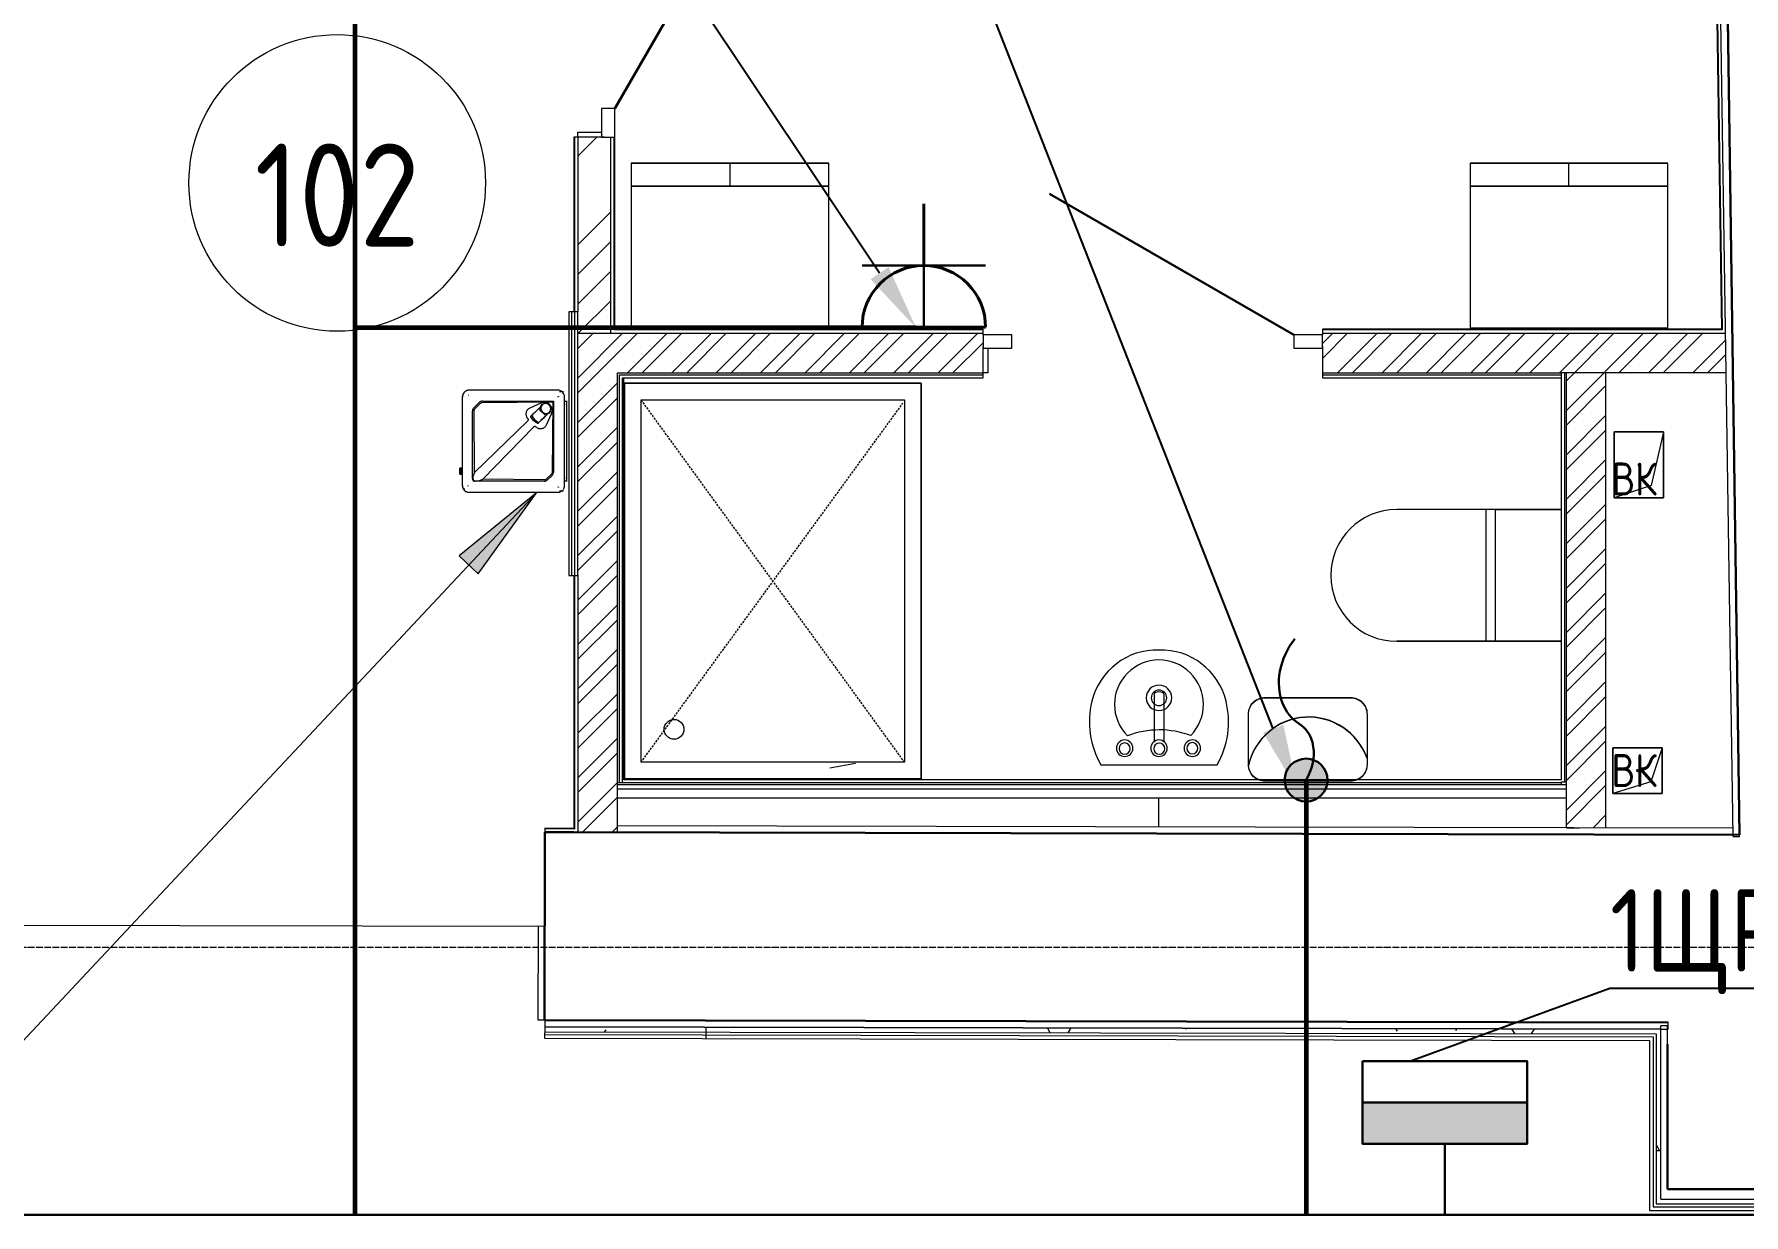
# Model space of a CAD drawing. Header units: millimetres. Extents: x -32 to 417638015, y -35 to 175284279.
# Drawn here: x 202696 to 207884, y 63901 to 67482 of the extents above; entities that cross this region are included whole.
import ezdxf
from ezdxf import colors
from ezdxf.entities.mleader import LeaderData, LeaderLine
from ezdxf.enums import TextEntityAlignment as Align
from ezdxf.math import Vec2, Vec3

# ---------------------------------------------------------------- set-up
doc = ezdxf.new("R2010")
doc.units = ezdxf.units.MM
doc.linetypes.add('ADSK_Линия сетки', pattern=[25, 20, -2.5, 0, -2.5])
doc.linetypes.add('HIDDEN', pattern=[9.525, 6.35, -3.175])
for name, color, linetype, lineweight in [('_ЭМ_гофра', 5, 'Continuous', 60), ('_ЭМ_ТХобщее_слой', 7, 'Continuous', 30), ('Аннотация', 7, 'Continuous', 18), ('Двери', 7, 'Continuous', 9), ('Обобщенные модели', 7, 'Continuous', 18), ('Оси', 253, 'Continuous', 9), ('Перекрытие', 7, 'Continuous', 18), ('Сантехника', 7, 'Continuous', 18), ('Стены внутренние', 7, 'Continuous', 18), ('Стены несущие', 7, 'Continuous', 30), ('Стены отделка', 7, 'Continuous', 30), ('Стены штриховка', 7, 'Continuous', 9), ('ТХ', 5, 'Continuous', 0), ('ШТРИХОВКА', 252, 'Continuous', 15), ('ЭМ_Лоток 1_2', 162, 'Continuous', 30), ('ЭО_щиты аварийного освещения', 1, 'Continuous', 30), ('ЭОМ_Кабель Быт. розеток', 5, 'Continuous', 30), ('ЭОМ_Кабельный вывод', 1, 'Continuous', 35), ('ЭОМ_Розетки комп', 1, 'Continuous', 30)]:
    doc.layers.add(name, color=color, linetype=linetype, lineweight=lineweight)
doc.layers.add('_ЭМ_Надписи', color=7, linetype='Continuous')
doc.layers.add('ЭОМ_Лотки рабочие', color=5, linetype='Continuous')
doc.layers.add('Линии', color=7, linetype='Continuous', lineweight=9, true_color=0x00a600)
doc.styles.add('GOST Common', font='GOST_Common.ttf', dxfattribs={"width": 0.9, "height": 350})
doc.styles.add('GOST Common_5', font='GOST_Common.ttf', dxfattribs={"width": 0.9, "height": 200})
doc.styles.add('ЭОМ', font='isocpeur.ttf', dxfattribs={"width": 0.85, "height": 250})
doc.linetypes.add('Cable in the tray', pattern='A,5,[130,ltypeshp.shx,S=1,R=0,X=0,Y=0],1.5,[130,ltypeshp.shx,S=1.5,R=90,X=0,Y=-1],1,[130,ltypeshp.shx,S=1,R=0,X=0.5,Y=0],5', length=12.5)
pattern_1 = [(0, (557.2, 188.9), (406.4, 101.6), [33.528, -271.272, 33.528, -271.272, -1625.6]), (0, (557.2, 188.9), (406.4, 101.6), [-609.6, 33.528, -576.072, 33.528, -271.272, -711.2]), (0, (557.2, 188.9), (406.4, 101.6), [-1524, 33.528, -169.672, 33.528, -474.472]), (120, (709.6, 239.7), (-291.18818, 301.15272), [33.528, -271.272, 33.528, -271.272, -1625.6]), (120, (709.6, 239.7), (-291.18818, 301.15272), [-609.6, 33.528, -576.072, 33.528, -271.272, -711.2]), (120, (709.6, 239.7), (-291.18818, 301.15272), [-1524, 33.528, -169.672, 33.528, -474.472]), (240, (760.4, 442.9), (-115.21182, -402.75272), [33.528, -271.272, 33.528, -271.272, -1625.6]), (240, (760.4, 442.9), (-115.21182, -402.75272), [-609.6, 33.528, -576.072, 33.528, -271.272, -711.2]), (240, (760.4, 442.9), (-115.21182, -402.75272), [-1524, 33.528, -169.672, 33.528, -474.472])]

# ---------------------------------------------------------------- blocks, each defined once
blk = doc.blocks.new('ТХ 1 этаж.')
at = {"layer": 'ТХ', "color": 252, "true_color": 0x939598}
for points in [[(42827, 13956.5), (42227, 13956.5), (42227, 13456.5), (42827, 13456.5)], [(45372.7, 13956.5), (44772.7, 13956.5), (44772.7, 13456.5), (45372.7, 13456.5)]]:
    blk.add_lwpolyline(points, close=True, dxfattribs=at)
for points in [[(42527, 13886.5), (42527, 13956.5)], [(45072.7, 13886.5), (45072.7, 13956.5)], [(42827, 13886.5), (42227, 13886.5)], [(45372.7, 13886.5), (44772.7, 13886.5)]]:
    blk.add_lwpolyline(points, dxfattribs=at)
blk.add_lwpolyline([(44150.2, 12335.6), (44410, 12335.6, -0.414214), (44460, 12285.6), (44460, 12132.7, -0.414214), (44410, 12082.7), (44150.2, 12082.7, -0.414214), (44100.2, 12132.7), (44100.2, 12285.6, -0.414214)], format="xyb", close=True, dxfattribs=at)
blk.add_arc((44283.2, 12088.9), 187.6, 19.6167, 167.3478, dxfattribs=at)
blk = doc.blocks.new('1 этаж')
at = {"layer": 'Аннотация', "lineweight": 9}
blk.add_hatch(color=8, dxfattribs=at).paths.add_polyline_path([(35082.621, 14512.309), (34848.636, 14320.447), (34906.266, 14266.425)])
at = {"layer": 'Стены внутренние'}
h = blk.add_hatch(dxfattribs=at)
h.set_pattern_fill('ANSI34', color=8, scale=20, style=0)
h.set_pattern_definition([(45, (-31496.66, 188.9), (-269.4077, 269.4077), []), (45, (-31406.86, 188.9), (-269.4077, 269.4077), []), (45, (-31317.06, 188.9), (-269.4077, 269.4077), []), (45, (-31227.26, 188.9), (-269.4077, 269.4077), [])])
h.paths.add_polyline_path([(35308.523, 17592.84), (35208.523, 17592.84), (35208.523, 16620.839), (35308.523, 16620.839)])
h.paths.add_polyline_path([(35308.523, 15590.839), (35280.523, 15590.839), (35208.523, 15590.839), (35208.523, 14995.882), (35308.523, 14995.882)])
at = {"layer": 'Стены внутренние', "lineweight": 9}
h = blk.add_hatch(dxfattribs=at)
h.set_pattern_fill('FP_12', color=8, style=0, pattern_type=2)
h.set_pattern_definition(pattern_1)
h.paths.add_polyline_path([(35597.191, 12876.211), (35597.191, 12891.211), (35107.725, 12891.211), (35108.21, 12877.206), (35597.172, 12876.211)])
h.paths.add_polyline_path([(33408.207, 12880.664), (33407.254, 12895.666), (30907.218, 12900.751), (30907.218, 12885.751), (33407.254, 12880.666)])
h = blk.add_hatch(dxfattribs=at)
h.set_pattern_fill('FP_12', color=8, style=0, pattern_type=2)
h.set_pattern_definition(pattern_1)
h.paths.add_polyline_path([(38495.558, 12870.315), (38495.558, 12885.315), (35597.221, 12891.211), (35597.221, 12876.211), (38480.558, 12870.346)])
h = blk.add_hatch(dxfattribs=at)
h.set_pattern_fill('FP_12', color=8, style=0, pattern_type=2)
h.set_pattern_definition(pattern_1)
h.paths.add_polyline_path([(38495.558, 12354.558), (38495.558, 12870.315), (38480.558, 12870.315), (38480.558, 12354.558)])
h = blk.add_hatch(dxfattribs=at)
h.set_pattern_fill('FP_12', color=8, style=0, pattern_type=2)
h.set_pattern_definition(pattern_1)
h.paths.add_polyline_path([(41849.123, 12354.558), (42046.286, 12354.558), (42046.286, 12369.558), (40621.766, 12369.558), (40621.766, 12354.558), (41321.33, 12354.558)])
h.paths.add_polyline_path([(38525.834, 12354.558), (39591.766, 12354.558), (39591.766, 12369.558), (38495.558, 12369.558), (38495.558, 12354.558), (38523.411, 12354.558)])
at = {"layer": 'Стены штриховка'}
h = blk.add_hatch(dxfattribs=at)
h.set_pattern_fill('ANSI32', color=8, scale=10)
h.set_pattern_definition([(45, (-31496.66, 188.9), (-67.35192, 67.35192), []), (45, (-31451.76, 188.9), (-67.35192, 67.35192), [])])
h.paths.add_polyline_path([(36438.096, 14995.882), (35208.523, 14995.882), (35208.523, 14260.839), (35208.523, 13482.003), (35328.523, 13481.759), (35328.523, 14875.882), (36438.096, 14875.882)])
h.paths.add_polyline_path([(38691.688, 14995.882), (37468.096, 14995.882), (37468.096, 14950.882), (37468.096, 14875.882), (38193.586, 14875.882), (38693.466, 14875.882)])
h.paths.add_polyline_path([(38328.586, 14875.882), (38208.586, 14875.882), (38208.586, 13495.9), (38328.586, 13495.656)])
at = {"layer": 'Аннотация', "color": 8, "lineweight": 9}
for p, q in [((35082.621, 14512.309), (33129.796, 12429.063)), ((35082.621, 14512.309), (34848.636, 14320.447)), ((34906.266, 14266.425), (35082.621, 14512.309)), ((34848.636, 14320.447), (34906.266, 14266.425)), ((35972.916, 13677.562), (36050.712, 13691.257))]:
    blk.add_line(p, q, dxfattribs=at)
at = {"layer": 'Двери', "color": 8, "lineweight": 30}
for p, q in [((35320.523, 15677.839), (35748.523, 16419.157)), ((37381.096, 14990.882), (36639.778, 15418.882))]:
    blk.add_line(p, q, dxfattribs=at)
at = {"layer": 'Двери', "color": 8}
for p, q in [((35320.523, 15677.839), (35280.523, 15677.839)), ((35280.523, 15677.839), (35280.523, 15590.839)), ((35320.523, 15590.839), (35320.523, 15677.839)), ((35280.523, 15590.839), (35320.523, 15590.839)), ((36438.096, 14990.882), (36438.096, 14950.882)), ((36525.096, 14990.882), (36438.096, 14990.882)), ((36438.096, 14950.882), (36525.096, 14950.882)), ((36525.096, 14950.882), (36525.096, 14990.882)), ((37381.096, 14990.882), (37381.096, 14950.882)), ((37468.096, 14990.882), (37381.096, 14990.882)), ((37381.096, 14950.882), (37468.096, 14950.882)), ((37468.096, 14950.882), (37468.096, 14990.882))]:
    blk.add_line(p, q, dxfattribs=at)
at = {"layer": 'Линии', "color": 8}
blk.add_circle((34478.089, 15451.998), 450, dxfattribs=at)
at = {"layer": 'Обобщенные модели', "color": 8}
for p, q in [((38353.586, 14496.658), (38353.586, 14696.658)), ((38353.586, 14696.658), (38503.586, 14696.658)), ((38503.586, 14696.658), (38353.586, 14696.658)), ((38353.586, 14696.658), (38353.586, 14496.658)), ((38503.586, 14696.658), (38466.086, 14534.158)), ((38503.586, 14696.658), (38503.586, 14496.658)), ((38503.586, 14496.658), (38503.586, 14696.658)), ((38466.086, 14534.158), (38353.586, 14496.658)), ((38503.586, 14496.658), (38353.586, 14496.658)), ((38353.586, 14496.658), (38503.586, 14496.658)), ((38349.066, 13599.971), (38349.066, 13738.551)), ((38349.066, 13738.551), (38499.066, 13738.551)), ((38499.066, 13738.551), (38349.066, 13738.551)), ((38349.066, 13738.551), (38349.066, 13599.971)), ((38499.066, 13738.551), (38464.421, 13634.616)), ((38499.066, 13738.551), (38499.066, 13599.971)), ((38499.066, 13599.971), (38499.066, 13738.551)), ((38464.421, 13634.616), (38349.066, 13599.971)), ((38499.066, 13599.971), (38349.066, 13599.971)), ((38349.066, 13599.971), (38499.066, 13599.971))]:
    blk.add_line(p, q, dxfattribs=at)
for centre, start, end in [((38428.586, 14596.658), 0, 180), ((38428.586, 14596.658), 120, 180), ((38428.586, 14596.658), 180, 0), ((38428.586, 14596.658), 240, 345), ((38428.586, 14596.658), 15, 90), ((38424.066, 13669.261), 0, 180), ((38424.066, 13669.261), 120, 180), ((38424.066, 13669.261), 180, 0), ((38424.066, 13669.261), 240, 345), ((38424.066, 13669.261), 15, 90)]:
    blk.add_arc(centre, 2.5, start, end, dxfattribs=at)
at = {"layer": 'Оси', "color": 8, "linetype": 'ADSK_Линия сетки'}
blk.add_line((-9557.528, 13133.902), (56672.201, 13133.902), dxfattribs=at)
at = {"layer": 'Перекрытие', "color": 8}
for p, q in [((35208.523, 15590.839), (35208.523, 15605.839)), ((35208.523, 15605.839), (35280.523, 15605.839)), ((36453.096, 14950.882), (36453.096, 14875.882)), ((35346.523, 14860.171), (35346.523, 13641.375)), ((36453.096, 14875.882), (36438.096, 14875.882)), ((36972.078, 13498.415), (36972.078, 13586.375)), ((33408.834, 13200.663), (35107.83, 13197.207)), ((35088.25, 12912.206), (35088.83, 13197.205)), ((35107.25, 12912.167), (35088.25, 12912.206))]:
    blk.add_line(p, q, dxfattribs=at)
at = {"layer": 'Сантехника', "color": 8}
for p, q in [((36250.238, 14844.375), (35350.238, 14844.375)), ((35350.238, 14844.375), (35350.238, 13644.375)), ((35350.238, 14844.375), (36250.238, 14844.375)), ((35350.238, 13644.375), (35350.238, 14844.375)), ((36250.238, 13644.375), (36250.238, 14844.375)), ((36250.238, 14844.375), (36250.238, 13644.375)), ((34857.744, 14802.382), (34857.744, 14534.382)), ((34876.129, 14808.114), (34877.303, 14808.114)), ((35146.723, 14823.382), (34878.744, 14823.382)), ((34918.703, 14790.007), (35134.098, 14790.007)), ((34918.884, 14785.863), (35132.293, 14788.12)), ((35132.293, 14788.12), (35130.48, 14574.595)), ((35132.293, 14788.12), (35134.098, 14790.007)), ((35134.098, 14790.007), (35134.098, 14574.595)), ((35146.974, 14823.382), (35146.723, 14823.382)), ((35149.974, 14805.107), (35149.974, 14803.015)), ((35164.335, 14818.376), (35152.474, 14818.376)), ((35175.198, 14788.382), (35167.682, 14788.382)), ((35175.985, 14789.382), (35167.685, 14789.382)), ((35167.973, 14534.382), (35167.973, 14802.382)), ((35175.198, 14548.382), (35175.198, 14788.382)), ((35400.238, 14794.375), (36200.238, 14794.375)), ((35400.238, 13694.375), (35400.238, 14794.375)), ((36200.238, 14794.375), (36200.238, 13694.375)), ((34888.492, 14555.007), (34888.492, 14759.794)), ((34892.592, 14769.693), (34908.804, 14785.907)), ((34895.023, 14573.883), (34893.336, 14759.794)), ((34896.012, 14766.473), (34911.989, 14782.907)), ((35095.899, 14783.976), (35062.505, 14768.997)), ((35068.883, 14747.758), (35065.961, 14744.789)), ((35066.066, 14744.885), (35069.143, 14747.502)), ((35078.417, 14756.347), (35086.512, 14764.286)), ((35088.065, 14765.821), (35096.987, 14774.692)), ((35093.427, 14762.357), (35096.919, 14778.158)), ((35105.719, 14749.98), (35093.725, 14761.414)), ((35098.007, 14779.309), (35094.515, 14763.508)), ((35094.813, 14762.565), (35106.807, 14751.131)), ((35098.236, 14779.743), (35097.148, 14778.592)), ((35097.257, 14732.706), (35102.725, 14738.071)), ((35114.205, 14784.21), (35098.665, 14779.999)), ((35098.854, 14734.028), (35106.697, 14741.347)), ((35102.53, 14737.726), (35099.075, 14734.242)), ((35107.724, 14743.073), (35099.629, 14735.133)), ((35122.238, 14753.945), (35106.675, 14749.727)), ((35114.016, 14748.658), (35106.946, 14741.587)), ((35107.504, 14742.39), (35113.156, 14748.042)), ((35113.12, 14747.997), (35107.558, 14742.435)), ((35107.763, 14750.878), (35123.326, 14755.095)), ((35117.02, 14752.307), (35109.276, 14744.608)), ((35113.122, 14718.331), (35128.11, 14751.731)), ((35114.274, 14748.926), (35122.242, 14757.51)), ((35127.163, 14772.515), (35115.161, 14783.957)), ((35122.657, 14754.194), (35123.745, 14755.345)), ((35123.969, 14755.769), (35127.461, 14771.572)), ((35167.839, 14558.382), (35167.839, 14778.382)), ((35056.251, 14730.327), (34895.023, 14573.883)), ((34919.992, 14552.937), (35074.315, 14712.26)), ((35087.977, 14722.841), (35090.898, 14725.81)), ((35090.752, 14725.976), (35088.04, 14722.909)), ((34875.996, 14532.378), (34875.996, 14534.002)), ((34889.742, 14556.138), (34888.356, 14554.751)), ((34888.543, 14554.884), (34889.742, 14556.083)), ((34889.742, 14558.632), (34889.742, 14555.007)), ((34895.023, 14573.883), (34890.155, 14561.717)), ((35106.262, 14546.757), (34896.741, 14546.757)), ((34896.794, 14547.955), (34904.725, 14547.955)), ((34907.827, 14548.351), (34919.992, 14552.937)), ((35106.448, 14551), (34919.992, 14552.937)), ((35127.425, 14567.438), (35113.411, 14553.789)), ((35129.998, 14564.696), (35116.16, 14550.858)), ((35147.679, 14528.65), (35148.856, 14528.65)), ((35149.974, 14529.967), (35149.974, 14528.65)), ((35167.721, 14548.382), (35175.198, 14548.382)), ((35175.985, 14547.382), (35167.721, 14547.382)), ((34878.744, 14513.382), (35146.723, 14513.382)), ((35146.723, 14513.382), (35146.974, 14513.382)), ((35152.474, 14518.388), (35164.335, 14518.388)), ((38193.586, 14461.375), (37693.586, 14461.375)), ((37993.586, 14461.375), (37693.586, 14461.375)), ((37963.586, 14461.375), (37963.586, 14061.375)), ((37993.586, 14061.375), (37993.586, 14461.375)), ((37993.586, 14461.375), (38193.586, 14461.375)), ((37693.586, 14061.375), (38193.586, 14061.375)), ((37993.586, 14061.375), (37693.586, 14061.375)), ((38193.586, 14061.375), (37993.586, 14061.375)), ((36957.078, 13901.266), (36957.078, 13757.063)), ((36987.078, 13901.266), (36987.078, 13757.063)), ((36200.238, 13694.375), (35400.238, 13694.375)), ((36795.546, 13686.375), (37148.61, 13686.375)), ((36795.546, 13686.375), (37148.61, 13686.375)), ((35350.238, 13644.375), (36250.238, 13644.375)), ((36250.238, 13644.375), (35350.238, 13644.375))]:
    blk.add_line(p, q, dxfattribs=at)
at = {"layer": 'Сантехника', "color": 8, "linetype": 'HIDDEN', "lineweight": 9}
for p, q in [((36200.238, 13694.375), (35400.238, 14794.375)), ((35400.238, 13694.375), (36194.893, 14783.63))]:
    blk.add_line(p, q, dxfattribs=at)
at = {"layer": 'Сантехника', "color": 8, "lineweight": 9}
for p, q in [((34850.852, 14587.012), (34850.253, 14587.611)), ((34851.447, 14587.611), (34850.849, 14587.012)), ((34852.049, 14587.012), (34851.451, 14587.611)), ((34852.645, 14587.611), (34852.046, 14587.012)), ((34853.246, 14587.012), (34852.648, 14587.611)), ((34853.842, 14587.611), (34853.243, 14587.012)), ((34854.443, 14587.012), (34853.845, 14587.611)), ((34855.039, 14587.611), (34854.44, 14587.012)), ((34855.64, 14587.012), (34855.042, 14587.611)), ((34856.236, 14587.611), (34855.637, 14587.012)), ((34856.837, 14587.012), (34856.239, 14587.611)), ((34857.433, 14587.611), (34856.834, 14587.012)), ((34858.034, 14587.012), (34857.436, 14587.611)), ((34850.253, 14568.15), (34850.852, 14568.748)), ((34850.849, 14568.748), (34851.447, 14568.15)), ((34851.451, 14568.15), (34852.049, 14568.748)), ((34852.046, 14568.748), (34852.645, 14568.15)), ((34852.648, 14568.15), (34853.246, 14568.748)), ((34853.243, 14568.748), (34853.842, 14568.15)), ((34853.845, 14568.15), (34854.443, 14568.748)), ((34854.44, 14568.748), (34855.039, 14568.15)), ((34855.042, 14568.15), (34855.64, 14568.748)), ((34855.637, 14568.748), (34856.236, 14568.15)), ((34856.239, 14568.15), (34856.837, 14568.748)), ((34856.834, 14568.748), (34857.433, 14568.15)), ((34857.436, 14568.15), (34858.034, 14568.748))]:
    blk.add_line(p, q, dxfattribs=at)
at = {"layer": 'Сантехника', "color": 8, "flags": 128}
for points in [[(34878.744, 14823.382), (34877.904, 14823.365), (34877.066, 14823.315), (34876.23, 14823.231), (34875.398, 14823.114), (34874.572, 14822.963), (34873.752, 14822.78), (34872.94, 14822.564), (34872.138, 14822.316), (34871.346, 14822.036), (34870.566, 14821.724), (34869.799, 14821.382), (34869.046, 14821.009), (34868.309, 14820.606), (34867.589, 14820.174), (34866.886, 14819.714), (34866.203, 14819.226), (34865.539, 14818.711), (34864.897, 14818.169), (34864.276, 14817.603), (34863.679, 14817.012), (34863.106, 14816.398), (34862.558, 14815.762), (34862.036, 14815.104), (34861.541, 14814.425), (34861.073, 14813.728), (34860.633, 14813.012), (34860.223, 14812.279), (34859.842, 14811.531), (34859.491, 14810.768), (34859.171, 14809.991), (34858.883, 14809.202), (34858.626, 14808.403), (34858.401, 14807.593), (34858.209, 14806.776), (34858.05, 14805.951), (34857.924, 14805.121), (34857.831, 14804.286), (34857.771, 14803.448), (34857.745, 14802.609), (34857.744, 14802.382)], [(34898.822, 14823.072), (34898.817, 14823.135), (34898.815, 14823.177), (34898.814, 14823.207), (34898.813, 14823.23), (34898.812, 14823.249), (34898.812, 14823.263), (34898.811, 14823.275), (34898.811, 14823.285), (34898.811, 14823.294), (34898.811, 14823.302), (34898.81, 14823.309), (34898.81, 14823.315), (34898.81, 14823.32), (34898.81, 14823.325), (34898.81, 14823.329), (34898.81, 14823.333), (34898.81, 14823.337), (34898.81, 14823.34), (34898.81, 14823.344), (34898.81, 14823.347), (34898.81, 14823.35), (34898.81, 14823.353), (34898.81, 14823.355), (34898.81, 14823.358), (34898.81, 14823.36), (34898.81, 14823.362)], [(35126.78, 14823.072), (35126.785, 14823.135), (35126.787, 14823.177), (35126.789, 14823.207), (35126.79, 14823.23), (35126.79, 14823.249), (35126.791, 14823.263), (35126.791, 14823.275), (35126.791, 14823.285), (35126.791, 14823.294), (35126.792, 14823.302), (35126.792, 14823.309), (35126.792, 14823.315), (35126.792, 14823.32), (35126.792, 14823.325), (35126.792, 14823.329), (35126.792, 14823.333), (35126.792, 14823.337), (35126.792, 14823.34), (35126.792, 14823.344), (35126.792, 14823.347), (35126.792, 14823.35), (35126.792, 14823.353), (35126.792, 14823.355), (35126.792, 14823.358), (35126.792, 14823.36), (35126.792, 14823.362)], [(35065.869, 14742.306), (35065.63, 14742.91), (35065.528, 14743.501), (35065.57, 14744.047), (35065.753, 14744.517), (35066.066, 14744.885)], [(35085.435, 14722.738), (35079.529, 14726.389), (35074.127, 14731.026), (35069.498, 14736.421), (35065.869, 14742.306)], [(35088.04, 14722.909), (35087.666, 14722.602), (35087.19, 14722.426), (35086.638, 14722.39), (35086.042, 14722.496), (35085.435, 14722.738)], [(34857.744, 14534.382), (34857.761, 14533.542), (34857.811, 14532.704), (34857.895, 14531.868), (34858.012, 14531.037), (34858.163, 14530.21), (34858.346, 14529.391), (34858.562, 14528.579), (34858.81, 14527.777), (34859.09, 14526.985), (34859.402, 14526.205), (34859.744, 14525.438), (34860.117, 14524.685), (34860.52, 14523.948), (34860.952, 14523.228), (34861.412, 14522.525), (34861.9, 14521.842), (34862.415, 14521.178), (34862.956, 14520.536), (34863.522, 14519.915), (34864.113, 14519.318), (34864.727, 14518.745), (34865.363, 14518.197), (34866.021, 14517.675), (34866.7, 14517.179), (34867.397, 14516.712), (34868.113, 14516.272), (34868.846, 14515.861), (34869.594, 14515.48), (34870.358, 14515.129), (34871.134, 14514.809), (34871.923, 14514.521), (34872.723, 14514.264), (34873.532, 14514.039), (34874.35, 14513.847), (34875.175, 14513.688), (34876.005, 14513.561), (34876.84, 14513.469), (34877.678, 14513.409), (34878.517, 14513.383), (34878.744, 14513.382)], [(34890.155, 14561.717), (34890.041, 14561.367), (34889.94, 14560.922), (34889.856, 14560.403), (34889.794, 14559.831), (34889.755, 14559.232), (34889.742, 14558.632)], [(34904.725, 14547.955), (34905.326, 14547.967), (34905.926, 14548.004), (34906.501, 14548.064), (34907.023, 14548.144), (34907.472, 14548.241), (34907.827, 14548.351)], [(34898.822, 14513.692), (34898.817, 14513.629), (34898.815, 14513.587), (34898.814, 14513.557), (34898.813, 14513.534), (34898.812, 14513.515), (34898.812, 14513.501), (34898.811, 14513.489), (34898.811, 14513.479), (34898.811, 14513.47), (34898.811, 14513.462), (34898.81, 14513.455), (34898.81, 14513.449), (34898.81, 14513.444), (34898.81, 14513.439), (34898.81, 14513.435), (34898.81, 14513.431), (34898.81, 14513.427), (34898.81, 14513.424), (34898.81, 14513.42), (34898.81, 14513.417), (34898.81, 14513.414), (34898.81, 14513.412), (34898.81, 14513.409), (34898.81, 14513.406), (34898.81, 14513.404), (34898.81, 14513.402)], [(35126.78, 14513.692), (35126.785, 14513.629), (35126.787, 14513.587), (35126.789, 14513.557), (35126.79, 14513.534), (35126.79, 14513.515), (35126.791, 14513.501), (35126.791, 14513.489), (35126.791, 14513.479), (35126.791, 14513.47), (35126.792, 14513.462), (35126.792, 14513.455), (35126.792, 14513.449), (35126.792, 14513.444), (35126.792, 14513.439), (35126.792, 14513.435), (35126.792, 14513.431), (35126.792, 14513.427), (35126.792, 14513.424), (35126.792, 14513.42), (35126.792, 14513.417), (35126.792, 14513.414), (35126.792, 14513.412), (35126.792, 14513.409), (35126.792, 14513.406), (35126.792, 14513.404), (35126.792, 14513.402)]]:
    blk.add_lwpolyline(points, dxfattribs=at)
at = {"layer": 'Сантехника', "color": 8}
blk.add_circle((35500.238, 13794.375), 30, dxfattribs=at)
for centre, radius, start, end in [((37693.586, 14261.375), 200, 90, 270), ((37693.586, 14261.375), 200, 90, 270), ((36966.198, 13831.499), 203.526, 88.34422, 166.364945), ((36966.198, 13831.499), 203.526, 88.34422, 166.364945), ((36977.959, 13831.499), 203.526, 13.635055, 91.65578), ((36977.959, 13831.499), 203.526, 13.635055, 91.65578), ((36972.078, 13869.943), 135, 315.462912, 225.055606), ((36972.078, 13889.943), 38.576, 0, 180), ((36972.078, 13889.943), 23.492, 0, 180), ((37025.402, 13817.137), 264.447, 166.364945, 209.635055), ((37025.402, 13817.137), 264.447, 166.364945, 209.635055), ((36972.078, 13889.943), 38.576, 180, 0), ((36972.078, 13889.943), 23.492, 180, 0), ((36918.755, 13817.137), 264.447, 330.364945, 13.635055), ((36918.755, 13817.137), 264.447, 330.364945, 13.635055), ((36867.763, 13737.063), 25, 0, 180), ((36867.763, 13736.046), 17.002, 0, 180), ((36973.634, 13526.052), 266.583, 69.19864, 111.319878), ((36972.078, 13737.063), 25, 0, 180), ((36972.842, 13735.619), 16.806, 90, 270), ((36972.842, 13735.619), 16.806, 270, 90), ((37073.344, 13737.063), 25, 0, 180), ((37073.344, 13737.063), 17.003, 0, 180), ((36867.763, 13737.063), 25, 180, 0), ((36867.763, 13736.046), 17.002, 180, 0), ((36972.078, 13737.063), 25, 180, 0), ((37073.344, 13737.063), 25, 180, 0), ((37073.344, 13737.063), 17.003, 180, 0)]:
    blk.add_arc(centre, radius, start, end, dxfattribs=at)
for centre, major_axis, ratio, start_param, end_param in [((34878.995, 14802.382), (0, 21), 0.99992106, 0.89445325, 1.57079633), ((34878.995, 14802.382), (0, 21), 0.99992106, 0.43612096, 0.75476705), ((34878.995, 14802.382), (0, 21), 0.99992106, 0.24045565, 0.37972635), ((34878.995, 14802.382), (0, 21), 0.99992106, 0.01286092, 0.13220912), ((34918.703, 14776.007), (0, 14), 0.99992106, 0, 0.78539816), ((35146.974, 14802.382), (0, 21), 0.99992106, 5.5946159, 6.28318531), ((35146.849, 14802.382), (0, 1), 0.99992106, 4.97418837, 5.49778714), ((35146.974, 14802.382), (0, 1), 0.99992106, 4.71238898, 5.49778714), ((35146.974, 14802.382), (0, 21), 0.99992106, 4.71238898, 5.57487035), ((35152.474, 14805.376), (0, 13), 0.99992106, 5.343263, 5.45887016), ((34902.491, 14759.794), (0, 14), 0.99992106, 0.78539816, 1.57079633), ((35071.021, 14745.654), (-2.138, 2.104), 0.67568024, 6.21366107, 7.39652242), ((35092.567, 14749.216), (-22.893, 22.525), 0.67568024, 1.11333711, 2.00415148), ((34847.533, 14987.249), (-232.766, 229.024), 0.67568024, 3.07206841, 3.12954062), ((35089.098, 14766.913), (3.536, 3.535), 0.00888448, 3.88351589, 4.40711466), ((35094.383, 14762.104), (-0.727, 0.687), 0.9537269, 0.51912632, 1.56632388), ((35110.981, 14767.524), (-11.193, 10.58), 0.9537269, 4.68283616, 7.82442881), ((35095.471, 14763.255), (-0.727, 0.687), 0.9537269, 0.51912632, 1.56632388), ((35098.963, 14779.056), (-0.727, 0.687), 0.9537269, 5.75511408, 6.80231163), ((35110.981, 14767.524), (-11.193, 10.58), 0.9537269, 1.5412435, 4.68283616), ((35101.564, 14736.795), (2.203, 2.203), 0.00888448, 5.15760624, 6.28318531), ((35099.875, 14748.658), (0, 10), 0.99992106, 3.66519143, 3.92699082), ((35106.377, 14750.67), (-0.727, 0.687), 0.9537269, 1.56632388, 2.61352143), ((35110.333, 14745.216), (3.536, 3.535), 0.00888448, 2.36507944, 3.14159265), ((35110.333, 14745.216), (3.536, 3.535), 0.00888448, 3.1504776, 3.67407638), ((35107.465, 14751.821), (-0.727, 0.687), 0.9537269, 1.56632388, 2.61352143), ((35110.333, 14745.216), (2.832, 2.832), 0.00888448, 2.58460091, 3.08706072), ((35110.309, 14745.7), (3.536, 3.535), 0.00888448, 3.88351589, 4.40711466), ((35110.333, 14745.216), (2.832, 2.832), 0.00888448, 2.08214109, 2.333371), ((35110.333, 14745.216), (3.536, 3.535), 0.00888448, 0.00888495, 1.84148066), ((35110.333, 14745.216), (2.832, 2.832), 0.00888448, 0.07230183, 1.83091118), ((35110.333, 14745.216), (3.536, 3.535), 0.00888448, 5.76847148, 6.28318531), ((35106.946, 14755.729), (0, 10), 0.99992106, 3.92699082, 4.1887902), ((35114.503, 14783.267), (-0.727, 0.687), 0.9537269, 4.70791653, 5.75511408), ((35123.035, 14756.016), (-0.71, 0.671), 0.9537269, 2.61352143, 3.66071898), ((35126.505, 14771.825), (-0.727, 0.687), 0.9537269, 3.66071898, 4.70791653), ((35167.789, 14778.382), (0, 4), 0.01256455, 0, 1.57079633), ((35167.789, 14778.382), (0, 4), 0.01256455, 4.71238898, 6.28318531), ((35088.76, 14727.914), (-2.138, 2.104), 0.67568024, 2.00415148, 3.18701283), ((35330.513, 14504.231), (-232.766, 229.024), 0.67568024, 6.27113328, 6.32860549), ((34878.995, 14534.382), (0, 21), 0.99992106, 1.57079633, 1.64331147), ((34878.995, 14534.382), (0, 21), 0.99992106, 1.81403268, 1.9771973), ((34896.741, 14555.007), (0, 8.25), 0.99992106, 1.57079633, 3.14159265), ((34896.794, 14555.007), (0, 7.052), 0.99992106, 1.57079633, 3.14159265), ((35106.262, 14560.757), (0, 14), 0.99992106, 3.14159265, 3.92699082), ((35120.099, 14574.595), (0, 14), 0.99992106, 3.92699082, 4.71238898), ((35146.849, 14534.382), (0, 1), 0.99992106, 4.1887902, 4.45058959), ((35146.974, 14534.382), (0, 21), 0.99992106, 4.05037718, 4.71238898), ((35167.789, 14558.382), (0, 4), 0.01256455, 1.57079633, 3.14159265), ((35167.789, 14558.382), (0, 4), 0.01256455, 3.14159265, 4.71238898), ((34878.995, 14534.382), (0, 21), 0.99992106, 2.01346604, 2.30380302), ((34873.496, 14531.388), (0, 13), 0.99992106, 2.0943951, 2.29194157), ((34878.995, 14534.382), (0, 21), 0.99992106, 2.443548, 3.12873174), ((35146.974, 14534.382), (0, 21), 0.99992106, 3.14159265, 3.27526551), ((35146.974, 14534.382), (0, 21), 0.99992106, 3.33810126, 3.50811736), ((35146.974, 14534.382), (0, 21), 0.99992106, 3.52351414, 3.98354086), ((36972.078, 13901.266), (15, 0), 0.42852507, 0, 3.14159265)]:
    blk.add_ellipse(centre, major_axis=major_axis, ratio=ratio, start_param=start_param, end_param=end_param, dxfattribs=at)
at = {"layer": 'Сантехника', "color": 8, "lineweight": 9}
for centre, major_axis, start_param, end_param in [((34850.252, 14577.88), (0, 9.731), 5.51947765, 7.85398163), ((34850.252, 14577.88), (0, 7.5), 4.71238898, 7.85398163), ((34850.85, 14577.88), (0, 9.133), 5.57237754, 7.85398163), ((34851.449, 14577.88), (0, 9.731), 5.51947765, 7.85398163), ((34852.048, 14577.88), (0, 9.133), 5.57237754, 7.85398163), ((34852.646, 14577.88), (0, 9.731), 5.51947765, 7.85398163), ((34853.245, 14577.88), (0, 9.133), 5.57237754, 7.85398163), ((34853.843, 14577.88), (0, 9.731), 5.51947765, 7.85398163), ((34854.442, 14577.88), (0, 9.133), 5.57237754, 7.85398163), ((34855.04, 14577.88), (0, 9.731), 5.51947765, 7.85398163), ((34855.639, 14577.88), (0, 9.133), 5.57237754, 7.85398163), ((34856.237, 14577.88), (0, 9.731), 5.51947765, 7.85398163), ((34856.836, 14577.88), (0, 9.133), 5.57237754, 7.85398163), ((34857.434, 14577.88), (0, 9.731), 5.51947765, 7.85398163), ((34850.252, 14577.88), (0, 9.731), 1.57079633, 3.90530031), ((34850.252, 14577.88), (0, 7.5), 1.57079633, 4.71238898), ((34850.85, 14577.88), (0, 9.133), 1.57079633, 3.85240043), ((34851.449, 14577.88), (0, 9.731), 1.57079633, 3.90530031), ((34852.048, 14577.88), (0, 9.133), 1.57079633, 3.85240043), ((34852.646, 14577.88), (0, 9.731), 1.57079633, 3.90530031), ((34853.245, 14577.88), (0, 9.133), 1.57079633, 3.85240043), ((34853.843, 14577.88), (0, 9.731), 1.57079633, 3.90530031), ((34854.442, 14577.88), (0, 9.133), 1.57079633, 3.85240043), ((34855.04, 14577.88), (0, 9.731), 1.57079633, 3.90530031), ((34855.639, 14577.88), (0, 9.133), 1.57079633, 3.85240043), ((34856.237, 14577.88), (0, 9.731), 1.57079633, 3.90530031), ((34856.836, 14577.88), (0, 9.133), 1.57079633, 3.85240043), ((34857.434, 14577.88), (0, 9.731), 1.57079633, 3.90530031)]:
    blk.add_ellipse(centre, major_axis=major_axis, ratio=0.01256455, start_param=start_param, end_param=end_param, dxfattribs=at)
at = {"layer": 'Сантехника', "color": 8}
for points in [[(34893.336, 14759.794), (34893.332, 14760.633), (34893.525, 14762.248), (34894.456, 14764.57), (34895.43, 14765.87), (34896.012, 14766.473)], [(34911.989, 14782.907), (34912.602, 14783.531), (34913.93, 14784.583), (34916.329, 14785.613), (34918.009, 14785.85), (34918.884, 14785.863)], [(35062.505, 14768.997), (35061.029, 14768.329), (35058.319, 14766.702), (35054.892, 14763.307), (35052.385, 14759.21), (35050.918, 14754.63), (35050.581, 14749.83), (35051.39, 14745.091), (35053.316, 14740.66), (35055.23, 14738.142), (35056.355, 14736.973)], [(35081.059, 14712.334), (35082.221, 14711.194), (35084.729, 14709.25), (35089.155, 14707.285), (35093.899, 14706.443), (35098.709, 14706.755), (35103.303, 14708.209), (35107.414, 14710.71), (35110.822, 14714.14), (35112.453, 14716.853), (35113.122, 14718.331)], [(35099.075, 14734.242), (35099.001, 14734.168), (35098.926, 14734.096), (35098.85, 14734.025)], [(35113.411, 14553.789), (35112.782, 14553.182), (35111.427, 14552.165), (35109.006, 14551.195), (35107.322, 14550.995), (35106.448, 14551)], [(35130.48, 14574.595), (35130.468, 14573.687), (35130.226, 14571.945), (35129.162, 14569.454), (35128.072, 14568.075), (35127.425, 14567.438)]]:
    blk.add_open_spline(points, degree=3, dxfattribs=at)
for points, knots in [([(35056.355, 14736.973), (35056.935, 14736.368), (35057.54, 14735.274), (35057.732, 14733.626), (35057.488, 14731.986), (35056.85, 14730.913), (35056.251, 14730.327)], [-1, -1, -1, -1, -0.66666667, -0.5, -0.33333333, 0, 0, 0, 0]), ([(35128.11, 14751.731), (35128.922, 14753.558), (35130.081, 14757.28), (35130.564, 14765.201), (35127.557, 14774.838), (35120.411, 14781.985), (35113.198, 14785.228), (35107.375, 14786.302), (35101.439, 14785.943), (35097.723, 14784.787), (35095.899, 14783.976)], [-1, -1, -1, -1, -0.9, -0.8, -0.6, -0.4, -0.3, -0.2, -0.1, 0, 0, 0, 0]), ([(35074.315, 14712.26), (35074.911, 14712.869), (35076.002, 14713.517), (35077.669, 14713.76), (35079.341, 14713.555), (35080.449, 14712.931), (35081.059, 14712.334)], [-1, -1, -1, -1, -0.66666667, -0.5, -0.33333333, 0, 0, 0, 0])]:
    blk.add_open_spline(points, degree=3, knots=knots, dxfattribs=at)
at = {"layer": 'Стены несущие', "color": 8}
for p, q in [((38635.449, 20321.934), (38734.225, 13474.831)), ((35108.41, 13482.206), (35107.25, 12912.208)), ((35196.523, 13482.027), (35108.41, 13482.206)), ((38734.225, 13474.831), (35196.523, 13482.027)), ((35107.25, 12912.208), (38517.294, 12905.271)), ((38515.558, 12839.558), (38515.558, 12399.558)), ((38515.558, 12399.558), (39591.766, 12399.558))]:
    blk.add_line(p, q, dxfattribs=at)
at = {"layer": 'Стены отделка', "color": 8, "lineweight": 9}
for p, q in [((38641.693, 17560.632), (38679.509, 15007.882)), ((38714.303, 13469.27), (38653.516, 17572.632)), ((38734.301, 13469.566), (38673.518, 17572.632)), ((35288.523, 15590.839), (35196.523, 15590.839)), ((35196.523, 15590.839), (35196.523, 15060.839)), ((35320.523, 15007.882), (35320.523, 15590.839)), ((35208.523, 15060.839), (35180.523, 15060.839)), ((35180.523, 15060.839), (35180.523, 14260.839)), ((35208.523, 14260.839), (35208.523, 15060.839)), ((36438.096, 15007.882), (35320.523, 15007.882)), ((36438.096, 14990.882), (36438.096, 15007.882)), ((38679.509, 15007.882), (37468.096, 15007.882)), ((37468.096, 15007.882), (37468.096, 14990.882)), ((36438.096, 14860.882), (36438.096, 14955.882)), ((37468.096, 14955.882), (37468.096, 14860.882)), ((35328.523, 13481.759), (35328.523, 14875.882)), ((35343.523, 14860.882), (36438.096, 14860.882)), ((35343.523, 13632.375), (35343.523, 14860.882)), ((37468.096, 14860.882), (38193.586, 14860.882)), ((38693.096, 14875.882), (38193.586, 14875.882)), ((38193.586, 13641.375), (38193.586, 14875.882)), ((38208.586, 13495.466), (38208.586, 14875.882)), ((38328.586, 13495.466), (38328.586, 14875.882)), ((35180.523, 14260.839), (35208.523, 14260.839)), ((35196.523, 14260.839), (35196.523, 13494.027)), ((38208.586, 13626.375), (35328.523, 13626.375)), ((38193.586, 13641.375), (35346.523, 13641.375)), ((38193.586, 13635.375), (38208.586, 13635.375)), ((38193.586, 13626.375), (38193.586, 13635.375)), ((35328.523, 13586.375), (38208.586, 13586.375)), ((35108.434, 13494.231), (35108.41, 13482.231)), ((35196.523, 13494.027), (35108.434, 13494.206)), ((38714.716, 13494.87), (35328.523, 13501.759)), ((38208.586, 13495.466), (38248.586, 13495.466)), ((38714.675, 13474.871), (38714.716, 13494.87)), ((35208.523, 13482.003), (35208.523, 13485.839)), ((35604.682, 13481.197), (38714.675, 13474.871)), ((38714.303, 13469.27), (38734.301, 13469.566)), ((35107.727, 12892.207), (35107.656, 12857.207)), ((35108.21, 12892.206), (35107.727, 12892.207)), ((35108.25, 12912.206), (35108.21, 12892.206)), ((35597.221, 12891.211), (35597.15, 12856.211)), ((38515.558, 12895.274), (38495.558, 12895.274)), ((38495.558, 12369.558), (38495.558, 12895.274)), ((38495.558, 12885.315), (38517.253, 12885.271)), ((38515.558, 12839.558), (38515.558, 12895.274)), ((38517.253, 12885.271), (38517.294, 12905.271)), ((35107.656, 12857.207), (38460.558, 12850.386)), ((38460.558, 12850.386), (38460.558, 12334.558)), ((38460.558, 12334.558), (39591.766, 12334.558))]:
    blk.add_line(p, q, dxfattribs=at)
at = {"layer": 'Стены штриховка', "color": 8}
for p, q in [((38643.663, 17562.632), (38681.539, 15005.882)), ((35198.523, 15590.839), (35198.523, 15060.839)), ((35208.523, 15590.839), (35208.523, 15060.839)), ((35308.523, 14995.882), (35308.523, 15590.839)), ((35318.523, 15005.882), (35318.523, 15590.839)), ((35189.523, 15060.839), (35189.523, 14260.839)), ((35198.523, 15060.839), (35198.523, 14260.839)), ((35208.523, 14995.882), (36438.096, 14995.882)), ((36438.096, 15005.882), (35318.523, 15005.882)), ((38681.539, 15005.882), (37468.096, 15005.882)), ((37468.096, 14995.882), (38691.688, 14995.882)), ((35328.523, 14875.882), (36438.096, 14875.882)), ((35334.523, 14869.882), (36438.096, 14869.882)), ((35334.523, 13632.375), (35334.523, 14869.882)), ((37468.096, 14875.882), (38193.586, 14875.882)), ((37468.096, 14869.882), (38193.586, 14869.882)), ((38202.586, 14875.882), (38202.586, 13635.375)), ((35198.523, 14260.839), (35198.523, 13492.023)), ((35208.523, 14263.015), (35208.523, 13482.003)), ((38193.586, 13632.375), (35328.523, 13632.375)), ((38208.586, 13613.375), (35328.523, 13613.375)), ((35198.523, 13492.023), (35108.43, 13492.206)), ((35107.678, 12868.207), (38471.558, 12861.364)), ((35107.697, 12877.207), (38480.558, 12870.346)), ((35108.21, 12892.206), (38495.558, 12885.315)), ((38495.558, 12885.315), (35108.21, 12892.206)), ((38480.558, 12870.346), (38480.558, 12354.558)), ((38471.558, 12861.364), (38471.558, 12345.558)), ((38480.558, 12354.558), (39591.766, 12354.558)), ((38495.558, 12369.558), (39591.766, 12369.558)), ((38471.558, 12345.558), (39591.766, 12345.558))]:
    blk.add_line(p, q, dxfattribs=at)
at = {"layer": 'ЭОМ_Лотки рабочие'}
blk.add_blockref('ТХ 1 этаж.', (-6856.492, 1554.379), dxfattribs=at)
at = {"layer": 'Аннотация', "color": 8, "style": 'GOST Common_5', "width": 0.9}
for p in [(38345.125, 14503.813), (38345.125, 13619.486)]:
    blk.add_text('ВК', height=100, dxfattribs=at).set_placement(p)
at = {"layer": 'Аннотация', "color": 8, "lineweight": 9, "insert": (34478.089, 15415.049), "char_height": 312.5, "width": 520.21112, "attachment_point": 5, "line_spacing_factor": 1.022766, "style": 'GOST Common'}
blk.add_mtext('102', dxfattribs=at)
blk = doc.blocks.new('_ЭМ_ТХ2_1этаж')
at = {"layer": 'ТХ', "color": 252, "true_color": 0x939598}
for points in [[(153974.9, -55237), (153374.9, -55237), (153374.9, -55737), (153974.9, -55737)], [(156520.6, -55237), (155920.6, -55237), (155920.6, -55737), (156520.6, -55737)]]:
    blk.add_lwpolyline(points, close=True, dxfattribs=at)
for points in [[(153674.9, -55307), (153674.9, -55237)], [(156220.6, -55307), (156220.6, -55237)], [(153974.9, -55307), (153374.9, -55307)], [(156520.6, -55307), (155920.6, -55307)]]:
    blk.add_lwpolyline(points, dxfattribs=at)
blk.add_lwpolyline([(155298.1, -56858), (155557.9, -56858, -0.414214), (155607.9, -56908), (155607.9, -57060.8, -0.414214), (155557.9, -57110.8), (155298.1, -57110.8, -0.414214), (155248.1, -57060.8), (155248.1, -56908, -0.414214)], format="xyb", close=True, dxfattribs=at)
blk.add_arc((155431.1, -57104.6), 187.6, 19.6167, 167.3478, dxfattribs=at)
blk = doc.blocks.new('*U789')
at = {"lineweight": -2}
h = blk.add_hatch(color=0, dxfattribs=at)
h.dxf.hatch_style = 1
edge = h.paths.add_edge_path()
edge.add_arc((0, 0), 65, 0, 360)
at = {"color": 0, "lineweight": -2}
blk.add_lwpolyline([(0, 0, -0.089362), (-21.7, 60.3, -0.105459), (-19.4, 114.8, -0.18734), (20.8, 170.7, 0.159257), (71.1, 233.3, 0.13816), (79.5, 329.2, 0.121425), (34.1, 428.4)], format="xyb", dxfattribs=at)
blk.add_circle((0, 0), 65, dxfattribs=at)
at = {"color": 7, "style": 'GOST Common', "width": 0.9}
blk.add_attdef('ОБОРУДОВАНИЕ', (25.5, 114.7), '', height=250, dxfattribs=at)
blk = doc.blocks.new('*U749')
at = {"color": 0}
for p, q in [((-250, -250), (-250, 250)), ((0, 0), (-250, 0))]:
    blk.add_line(p, q, dxfattribs=at)
at = {"color": 0, "lineweight": 40}
for p, q in [((0, -250), (0, 250)), ((-250, 0), (-500, 0))]:
    blk.add_line(p, q, dxfattribs=at)
blk.add_arc((0, 0), 250, 90, 270, dxfattribs=at)
at = {"color": 7, "style": 'GOST Common', "width": 0.9}
for tag, p in [('КОЛВО', (312.5, 312.6)), ('ВЫСОТА', (293.7, -391.4))]:
    blk.add_attdef(tag, p, '', height=350, dxfattribs=at)
at = {"color": 7, "linetype": 'ByBlock', "style": 'GOST Common', "width": 0.9}
blk.add_attdef('ГРУППА', text='', height=350, dxfattribs=at).set_placement((-568.1, 0), align=Align.RIGHT)
blk = doc.blocks.new('*U1103')
blk.add_hatch(color=0).paths.add_polyline_path([(1.5, 300), (-1.5, -300), (-151.5, -299.2), (-148.5, 300.7)])
at = {"color": 0}
for points in [[(151.5, 299.2), (148.5, -300.7), (-151.5, -299.2), (-148.5, 300.7)], [(1.5, 300), (-1.5, -300), (-151.5, -299.2), (-148.5, 300.7)]]:
    blk.add_lwpolyline(points, close=True, dxfattribs=at)

msp = doc.modelspace()

# ---------------------------------------------------------------- linework, layer by layer
at = {"layer": '_ЭМ_гофра', "linetype": 'ByBlock'}
for points in [[(207800.7, 67683.2), (203668.7, 67683.2), (203668.7, 63901)], [(205372.5, 66591.2), (203668.7, 66591.2)]]:
    msp.add_lwpolyline(points, dxfattribs=at)
at = {"layer": '_ЭМ_гофра', "linetype": 'ByBlock', "elevation": 64.3}
msp.add_lwpolyline([(206555.8, 65219.7), (206555.8, 63901)], dxfattribs=at)
at = {"layer": 'ЭМ_Лоток 1_2', "linetype": 'Cable in the tray', "ltscale": 50}
for points in [[(163709.1, 74616.7), (171968.9, 74616.7), (171968.9, 63901), (211001.2, 63901)], [(206977, 64116.6), (206977, 63901)]]:
    msp.add_lwpolyline(points, dxfattribs=at)

# ---------------------------------------------------------------- block references
at = {"layer": '_ЭМ_ТХобщее_слой', "lineweight": 50}
msp.add_blockref('_ЭМ_ТХ2_1этаж', (51133.1, 122328.2), dxfattribs=at)
at = {"layer": 'ШТРИХОВКА'}
msp.add_blockref('1 этаж', (169137.4, 51579.3), dxfattribs=at)
at = {"layer": 'ЭО_щиты аварийного освещения', "color": 5, "xscale": 0.8333503333103639, "yscale": 0.8333503333103639, "zscale": 0.8333503333103639, "rotation": 90.28576211687643}
msp.add_blockref('*U1103', (206977, 64241.6), dxfattribs=at)
at = {"layer": 'ЭОМ_Кабельный вывод', "color": 5, "lineweight": 30, "xscale": -1}
msp.add_blockref('*U789', (206555.8, 65219.7, 64.3), dxfattribs=at)
at = {"layer": 'ЭОМ_Розетки комп', "color": 5, "xscale": 0.75, "yscale": 0.75, "zscale": 0.75, "rotation": 270}
msp.add_blockref('*U749', (205395.9, 66593.2, 64.3), dxfattribs=at)

# ---------------------------------------------------------------- leaders
at = {"layer": '_ЭМ_Надписи', "color": 7, "ltscale": 5}
ml = msp.add_multileader_mtext('Standard', dxfattribs=at)
ml.set_content('{\\fGOST Common|b0|i0|c204|p34;\\W0.9;\\C256;1ЩРС-2\\fISOCPEUR|b0|i0|c204|p34;\\W0.85; Гр.28\\PЭл.суш. \\fGOST Common|b0|i0|c0|p34;\\W0.9;h=0.9\\fGOST Common|b0|i0|c204|p34;м \\fGOST Common|b0|i0|c0|p34;L=1\\fGOST Common|b0|i0|c204|p34;м}', color=1, style='ЭОМ')
ml.set_leader_properties()
ml.build(insert=Vec2(0, 0))
ml.multileader.update_dxf_attribs({"text_left_attachment_type": 6, "text_right_attachment_type": 6, "dogleg_length": 0, "arrow_head_size": 200})
ctx = ml.context
ctx.base_point, ctx.char_height, ctx.arrow_head_size, ctx.landing_gap_size, ctx.plane_origin = Vec3(206594.4, 75784, -64.3), 250, 200, 0, Vec3(185321.1, 80922.9, -64.3)
ctx.left_attachment, ctx.right_attachment = 6, 6
notes = []
notes.append((ctx, [(1, (1, 1, 0), (209154, 75784, -64.3), (-1, 0), 0, [(0, [(210206.8, 65221.9, -64.3)], 0, [])])]))
ctx.mtext.insert, ctx.mtext.width, ctx.mtext.defined_height, ctx.mtext.flow_direction = Vec3(206594.4, 76109, -64.3), 3012.564, 673.2, 5
ml = msp.add_multileader_mtext('Standard', dxfattribs=at)
ml.set_content('{\\fGOST Common|b0|i0|c204|p34;\\W0.9;\\C256;1ЩРС-2\\fISOCPEUR|b0|i0|c204|p34;\\W0.85; Гр.27\\PЭл.суш. \\fGOST Common|b0|i0|c0|p34;\\W0.9;h=\\fGOST Common|b0|i0|c204|p34;0\\fGOST Common|b0|i0|c0|p34;.\\fGOST Common|b0|i0|c204|p34;9м \\fGOST Common|b0|i0|c0|p34;L=1\\fGOST Common|b0|i0|c204|p34;м}', color=1, style='ЭОМ')
ml.set_leader_properties()
ml.build(insert=Vec2(0, 0))
ml.multileader.update_dxf_attribs({"text_left_attachment_type": 6, "text_right_attachment_type": 6, "dogleg_length": 0, "arrow_head_size": 200})
ctx = ml.context
ctx.base_point, ctx.char_height, ctx.arrow_head_size, ctx.landing_gap_size, ctx.plane_origin = Vec3(200778, 73308.6, -64.3), 250, 200, 0, Vec3(181644, 80890, -64.3)
ctx.left_attachment, ctx.right_attachment = 6, 6
notes.append((ctx, [(1, (1, 1, 0), (203337.6, 73308.6, -64.3), (-1, 0), 0, [(0, [(206529.7, 65189.1, -64.3)], 0, [])])]))
ctx.mtext.insert, ctx.mtext.width, ctx.mtext.defined_height, ctx.mtext.flow_direction = Vec3(200778, 73633.6, -64.3), 2581.7, 673.2, 5
ml = msp.add_multileader_mtext('Standard', dxfattribs=at)
ml.set_content('{\\fGOST Common|b0|i0|c204|p34;\\W0.9;\\C256;1ЩРС-2\\fISOCPEUR|b0|i0|c204|p34;\\W0.85; Гр.17\\PРезерв\\P\\pxql;\\fGOST Common|b0|i0|c0|p34;\\W0.9;h=\\fGOST Common|b0|i0|c204|p34;1\\fGOST Common|b0|i0|c0|p34;.\\fGOST Common|b0|i0|c204|p34;8м}', color=1, style='ЭОМ')
ml.set_leader_properties()
ml.build(insert=Vec2(0, 0))
ml.multileader.update_dxf_attribs({"text_left_attachment_type": 6, "text_right_attachment_type": 6, "dogleg_length": 0, "arrow_head_size": 200})
ctx = ml.context
ctx.base_point, ctx.char_height, ctx.arrow_head_size, ctx.landing_gap_size, ctx.plane_origin = Vec3(201210.6, 70260.9), 250, 200, 0, Vec3(181146.5, 80362.7)
ctx.left_attachment, ctx.right_attachment = 6, 6
notes.append((ctx, [(1, (1, 1, 0), (202923.1, 70260.9), (-1, 0), 0, [(0, [(205372.5, 66591.2)], 0, [])])]))
ctx.mtext.insert, ctx.mtext.width, ctx.mtext.defined_height, ctx.mtext.flow_direction = Vec3(201210.6, 70560.9), 2073.809, 545.6, 5
at = {"layer": 'ЭОМ_Кабель Быт. розеток', "color": 7, "lineweight": 0}
ml = msp.add_multileader_mtext('Standard', dxfattribs=at)
ml.set_content('1ЩРС-2', color=7, style='GOST Common')
ml.set_leader_properties()
ml.build(insert=Vec2(0, 0))
ml.multileader.update_dxf_attribs({"text_left_attachment_type": 5, "text_right_attachment_type": 6, "dogleg_length": 0.36, "arrow_head_size": 0.18})
ctx = ml.context
ctx.base_point, ctx.char_height, ctx.arrow_head_size, ctx.landing_gap_size, ctx.plane_origin = Vec3(207477.9, 64588.5), 250, 0.18, 0.09, Vec3(206870.4, 64366.6)
ctx.left_attachment, ctx.right_attachment = 5, 6
notes.append((ctx, [(0, (1, 1, 0), (207477.6, 64588.5), (1, 0), 0.36, [(0, [(206870.4, 64366.6)], 0, [])])]))
ctx.mtext.insert, ctx.mtext.flow_direction = Vec3(207478, 64888.5), 5
for ctx, leaders in notes:
    for number, flags, end, landing, length, lines in leaders:
        leader = LeaderData()
        leader.index, (leader.has_last_leader_line, leader.has_dogleg_vector, leader.attachment_direction) = number, flags
        leader.last_leader_point, leader.dogleg_vector, leader.dogleg_length = Vec3(end), Vec3(landing), length
        for number, points, colour, breaks in lines:
            line = LeaderLine()
            line.index, line.vertices, line.color, line.breaks = number, Vec3.list(points), colors.encode_raw_color(colour), breaks
            leader.lines.append(line)
        ctx.leaders.append(leader)

doc.saveas('drawing.dxf')
